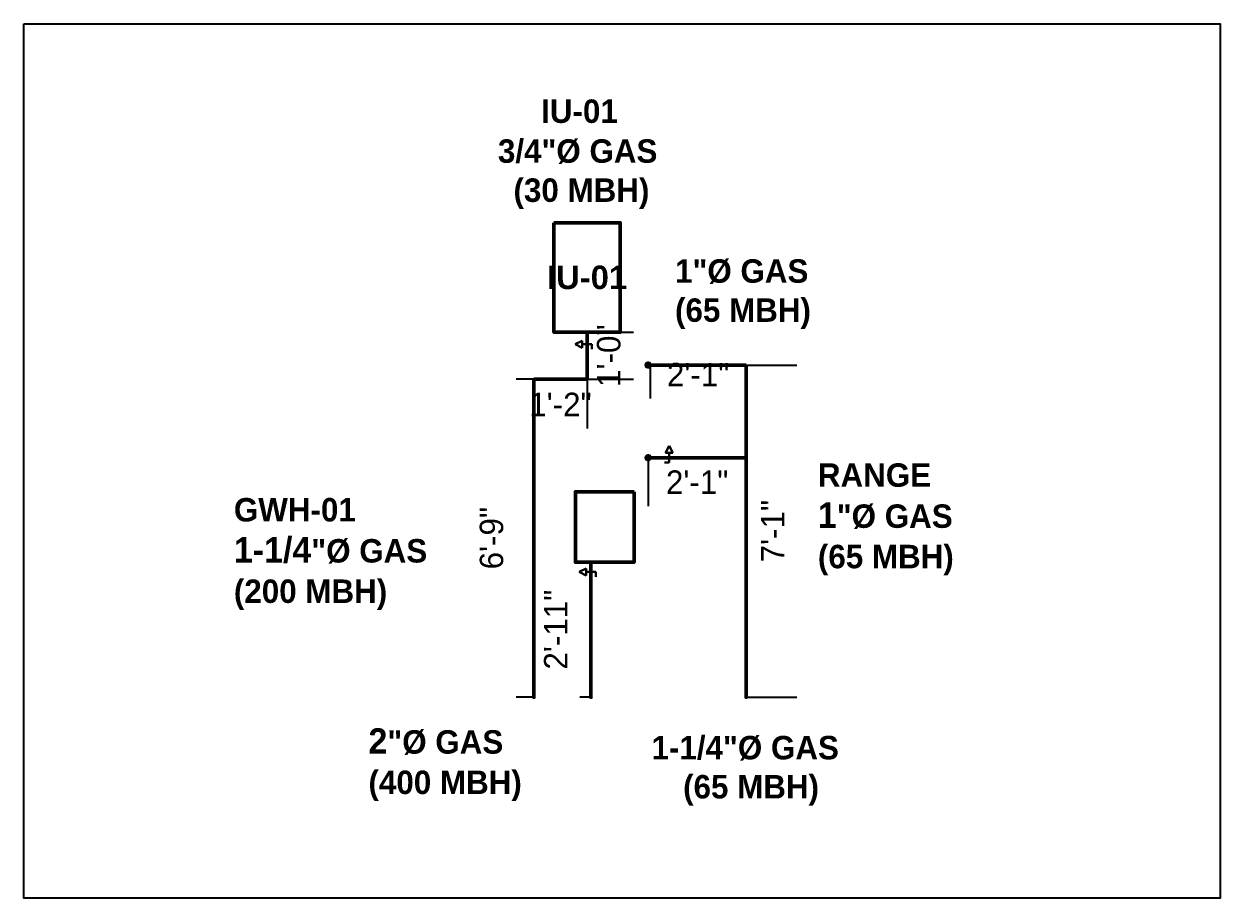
# Model space of a CAD drawing. Header units: inches. Extents: x 2025 to 34930, y -6955 to 4650.
# Drawn here: x 13358.6 to 13664.7, y -3342.5 to -3118.9 of the extents above; entities that cross this region are included whole.
import ezdxf

# ---------------------------------------------------------------- set-up
doc = ezdxf.new("R2010")
doc.units = ezdxf.units.IN
doc.header["$MEASUREMENT"] = 0
doc.linetypes.add('CWL', pattern=[0.416667, 0.25, -0.041667, 0.083333, -0.041667])
doc.layers.get('DEFPOINTS').update_dxf_attribs({"color": 104})
for name, color, linetype, lineweight in [('M-HVAC-EQPM', 21, 'Continuous', 50), ('P-DR-TEXT', 7, 'Continuous', 25), ('P-GAS-ACCESS.', 3, 'Continuous', 30), ('P-GAS-PIPE', 6, 'Continuous', 50), ('P-GAS-TEXT', 7, 'Continuous', 25), ('P-WS-CW-PIPE', 5, 'CWL', 50), ('P-WS-EQPM', 22, 'Continuous', 50)]:
    doc.layers.add(name, color=color, linetype=linetype, lineweight=lineweight)
doc.layers.add('MP-DIM', color=3, linetype='Continuous', lineweight=15, transparency=0.3)
doc.styles.add('Arial_5', font='arial.ttf', dxfattribs={"height": 0.09375})
doc.styles.add('BOO', font='GOTHIC.TTF', dxfattribs={"height": 6})
doc.dimstyles.new('MECH-DIM', dxfattribs={"dimscale": 12, "dimtxt": 6, "dimasz": 0.2, "dimexe": 0, "dimexo": 0, "dimgap": 0, "dimtad": 0, "dimdec": 0, "dimzin": 3, "dimdsep": 46, "dimlunit": 4, "dimtxsty": 'BOO', "dimblk1": 'OBLIQUE', "dimblk2": 'OBLIQUE', "dimsah": 1, "dimcen": 0, "dimclrd": 45, "dimclre": 45, "dimclrt": 256, "dimazin": 0, "dimtfac": 1, "dimtdec": 0, "dimtix": 1, "dimtmove": 0, "dimatfit": 0, "dimfxl": 1, "dimtvp": 1, "dimfrac": 2, "dimtolj": 1, "dimtzin": 0, "dimarcsym": 2})

# ---------------------------------------------------------------- blocks, each defined once
blk = doc.blocks.new('A$C450846f1')
at = {"layer": 'P-WS-CW-PIPE'}
h = blk.add_hatch(color=0, dxfattribs=at)
h.dxf.hatch_style = 1
edge = h.paths.add_edge_path()
edge.add_arc((0, 0), 0.5, -180, 180)
blk = doc.blocks.new('A$C7EB07454')
for p, q in [((-13.4, 0), (-5.5, 4.1)), ((-13.4, 0), (-5.5, -4.1)), ((-5.5, -4.1), (-5.5, 4.1)), ((-5.5, 0), (5.5, 0)), ((5.5, 0), (5.5, -5.4))]:
    blk.add_line(p, q)
blk = doc.blocks.new('*D235')
at = {"layer": 'DEFPOINTS', "color": 0, "transparency": 16777216}
for p in [(13484.56, -3209.75), (13489.07, -3209.75), (13489.07, -3291.1)]:
    blk.add_point(p, dxfattribs=at)
at = {"layer": 'MP-DIM', "color": 45, "lineweight": -2, "transparency": 16777216}
for p, q in [((13489.07, -3209.75), (13484.56, -3209.75)), ((13489.07, -3291.1), (13484.56, -3291.1))]:
    blk.add_line(p, q, dxfattribs=at)
at = {"layer": 'MP-DIM', "transparency": 16777216, "insert": (13478.26, -3250.42), "char_height": 6, "attachment_point": 5, "rotation": 90, "style": 'BOO'}
blk.add_mtext('\\A1;6\'-9"', dxfattribs=at)
blk = doc.blocks.new('_Oblique')
at = {"color": 0, "linetype": 'ByBlock', "lineweight": -2}
blk.add_line((-0.5, -0.5), (0.5, 0.5), dxfattribs=at)
blk = doc.blocks.new('*D236')
at = {"layer": 'DEFPOINTS', "color": 0, "transparency": 16777216}
for p in [(13500.81, -3256.57), (13503.67, -3256.57), (13503.67, -3291.1)]:
    blk.add_point(p, dxfattribs=at)
at = {"layer": 'MP-DIM', "color": 45, "lineweight": -2, "transparency": 16777216}
for p, q in [((13503.67, -3256.57), (13500.81, -3256.57)), ((13503.67, -3291.1), (13500.81, -3291.1))]:
    blk.add_line(p, q, dxfattribs=at)
at = {"layer": 'MP-DIM', "transparency": 16777216, "insert": (13494.66, -3273.83), "char_height": 6, "attachment_point": 5, "rotation": 90, "style": 'BOO'}
blk.add_mtext('\\A1;2\'-11"', dxfattribs=at)
blk = doc.blocks.new('*D237')
at = {"layer": 'DEFPOINTS', "color": 0, "transparency": 16777216}
for p in [(13489.07, -3209.75), (13502.69, -3209.75), (13489.07, -3222.37)]:
    blk.add_point(p, dxfattribs=at)
at = {"layer": 'MP-DIM', "color": 45, "lineweight": -2, "transparency": 16777216}
for p, q in [((13489.07, -3209.75), (13489.07, -3222.37)), ((13502.69, -3209.75), (13502.69, -3222.37))]:
    blk.add_line(p, q, dxfattribs=at)
at = {"layer": 'MP-DIM', "transparency": 16777216, "insert": (13495.88, -3216.22), "char_height": 6, "attachment_point": 5, "style": 'BOO'}
blk.add_mtext('\\A1;1\'-2"', dxfattribs=at)
blk = doc.blocks.new('*D238')
at = {"layer": 'DEFPOINTS', "color": 0, "transparency": 16777216}
for p in [(13502.69, -3197.75), (13514.57, -3197.75), (13502.69, -3209.75)]:
    blk.add_point(p, dxfattribs=at)
at = {"layer": 'MP-DIM', "color": 45, "lineweight": -2, "transparency": 16777216}
for p, q in [((13502.69, -3197.75), (13514.57, -3197.75)), ((13502.69, -3209.75), (13514.57, -3209.75))]:
    blk.add_line(p, q, dxfattribs=at)
at = {"layer": 'MP-DIM', "transparency": 16777216, "insert": (13508.26, -3203.75), "char_height": 6, "attachment_point": 5, "rotation": 90, "style": 'BOO'}
blk.add_mtext('\\A1;1\'-0"', dxfattribs=at)
blk = doc.blocks.new('*D239')
at = {"layer": 'DEFPOINTS', "color": 0, "transparency": 16777216}
for p in [(13518.81, -3206.16), (13543.4, -3206.16), (13518.81, -3214.74)]:
    blk.add_point(p, dxfattribs=at)
at = {"layer": 'MP-DIM', "color": 45, "lineweight": -2, "transparency": 16777216}
for p, q in [((13518.81, -3206.16), (13518.81, -3214.74)), ((13543.4, -3206.16), (13543.4, -3214.74))]:
    blk.add_line(p, q, dxfattribs=at)
at = {"layer": 'MP-DIM', "transparency": 16777216, "insert": (13531.11, -3208.59), "char_height": 6, "attachment_point": 5, "style": 'BOO'}
blk.add_mtext('\\A1;2\'-1"', dxfattribs=at)
blk = doc.blocks.new('*D240')
at = {"layer": 'DEFPOINTS', "color": 0, "transparency": 16777216}
for p in [(13518.31, -3229.85), (13543.4, -3229.85), (13518.31, -3242.24)]:
    blk.add_point(p, dxfattribs=at)
at = {"layer": 'MP-DIM', "color": 45, "lineweight": -2, "transparency": 16777216}
for p, q in [((13518.31, -3229.85), (13518.31, -3242.24)), ((13543.4, -3229.85), (13543.4, -3242.24))]:
    blk.add_line(p, q, dxfattribs=at)
at = {"layer": 'MP-DIM', "transparency": 16777216, "insert": (13530.86, -3236.09), "char_height": 6, "attachment_point": 5, "style": 'BOO'}
blk.add_mtext('\\A1;2\'-1"', dxfattribs=at)
blk = doc.blocks.new('*D241')
at = {"layer": 'DEFPOINTS', "color": 0, "transparency": 16777216}
for p in [(13543.4, -3206.16), (13556.34, -3206.16), (13543.4, -3291.1)]:
    blk.add_point(p, dxfattribs=at)
at = {"layer": 'MP-DIM', "color": 45, "lineweight": -2, "transparency": 16777216}
for p, q in [((13543.4, -3206.16), (13556.34, -3206.16)), ((13543.4, -3291.1), (13556.34, -3291.1))]:
    blk.add_line(p, q, dxfattribs=at)
at = {"layer": 'MP-DIM', "transparency": 16777216, "insert": (13550.19, -3248.63), "char_height": 6, "attachment_point": 5, "rotation": 90, "style": 'BOO'}
blk.add_mtext('\\A1;7\'-1"', dxfattribs=at)

msp = doc.modelspace()

# ---------------------------------------------------------------- linework, layer by layer
at = {"layer": 'M-HVAC-EQPM'}
msp.add_lwpolyline([(13494.19, -3169.75), (13511.19, -3169.75), (13511.19, -3197.75), (13494.19, -3197.75)], close=True, dxfattribs=at)
at = {"layer": 'P-GAS-PIPE'}
for p, q in [((13502.69, -3197.75), (13502.69, -3209.75)), ((13543.4, -3206.16), (13518.81, -3206.16)), ((13543.4, -3291.1), (13543.4, -3206.16)), ((13489.07, -3209.75), (13489.07, -3291.1)), ((13502.69, -3209.75), (13489.07, -3209.75)), ((13543.4, -3229.85), (13518.31, -3229.85)), ((13503.67, -3256.57), (13503.67, -3291.1))]:
    msp.add_line(p, q, dxfattribs=at)
for centre in [(13518.31, -3206.16), (13518.31, -3229.85)]:
    msp.add_circle(centre, 0.5, dxfattribs=at)
at = {"layer": 'P-WS-EQPM'}
msp.add_lwpolyline([(13514.72, -3238.57), (13514.72, -3256.57), (13499.72, -3256.57), (13499.72, -3238.57)], close=True, dxfattribs=at)

# ---------------------------------------------------------------- block references
at = {"layer": 'P-GAS-ACCESS.', "xscale": 0.225, "yscale": 0.225, "zscale": 0.225}
for p in [(13502.69, -3200.84), (13503.67, -3259.07)]:
    msp.add_blockref('A$C7EB07454', p, dxfattribs=at)
at = {"layer": 'P-GAS-ACCESS.', "xscale": 0.225, "yscale": 0.225, "zscale": 0.225, "rotation": 270}
msp.add_blockref('A$C7EB07454', (13523.71, -3229.85), dxfattribs=at)
at = {"layer": 'P-GAS-PIPE', "rotation": 89.99999999999999}
for p in [(13543.4, -3229.85), (13543.4, -3291.1)]:
    msp.add_blockref('A$C450846f1', p, dxfattribs=at)
at = {"layer": 'P-GAS-PIPE', "xscale": -1, "rotation": 90}
for p in [(13489.07, -3291.1), (13503.67, -3291.1)]:
    msp.add_blockref('A$C450846f1', p, dxfattribs=at)

# ---------------------------------------------------------------- texts
at = {"layer": 'P-DR-TEXT', "insert": (13500.74, -3141.25), "char_height": 6, "attachment_point": 5, "style": 'BOO', "bg_fill": 3, "box_fill_scale": 1.05, "bg_fill_color": 256, "bg_fill_transparency": 0}
msp.add_mtext('\\pxqc;{\\fCentury Gothic|b1|i0|c0|p34;IU-01}', dxfattribs=at)
at = {"layer": 'P-GAS-TEXT', "char_height": 6, "attachment_point": 1, "style": 'BOO', "bg_fill": 3, "box_fill_scale": 1.05, "bg_fill_color": 256, "bg_fill_transparency": 0}
for s, insert, width in [('{\\fCentury Gothic|b1|i0|c0|p34;3/4"%%C GAS\\P\\pxqc;(30 MBH)}', (13479.87, -3148.4), 42.7534), ('{\\fCentury Gothic|b1|i0|c0|p34;1-1/4"%%C GAS\\P\\pxqc;(65 MBH)}', (13519.18, -3301.01), 50.9397)]:
    msp.add_mtext(s, dxfattribs=dict(at, insert=insert, width=width))
for s, insert in [('{\\fCentury Gothic|b1|i0|c0|p34;1"%%C GAS\\P(65 MBH)}', (13525.2, -3179.09)), ('{\\fCentury Gothic|b1|i0|c0|p34;\\H1.0833x;2\\H0.92311x;"%%C GAS\\P(400 MBH)}', (13446.75, -3299.05))]:
    msp.add_mtext(s, dxfattribs=dict(at, insert=insert))
at = {"layer": 'P-GAS-TEXT', "insert": (13502.69, -3183.75), "char_height": 6, "width": 16.2796, "attachment_point": 5, "line_spacing_factor": 0.941778, "style": 'Arial_5'}
msp.add_mtext('{\\fArial|b1|i0|c0|p34;IU-01}', dxfattribs=at)

# ---------------------------------------------------------------- dimensions: what is measured, and where the dimension line sits
at = {"layer": 'MP-DIM'}
for p1, p2, distance, picture, middle in [((13502.69, -3209.75), (13502.69, -3197.75), -11.88, '*D238', (13508.26, -3203.75)), ((13543.4, -3206.16), (13518.81, -3206.16), 8.58, '*D239', (13531.11, -3208.59)), ((13543.4, -3291.1), (13543.4, -3206.16), -12.94, '*D241', (13550.19, -3248.63)), ((13489.07, -3291.1), (13489.07, -3209.75), 4.5, '*D235', (13478.26, -3250.42)), ((13502.69, -3209.75), (13489.07, -3209.75), 12.63, '*D237', (13495.88, -3216.22)), ((13543.4, -3229.85), (13518.31, -3229.85), 12.39, '*D240', (13530.86, -3236.09)), ((13503.67, -3291.1), (13503.67, -3256.57), 2.86, '*D236', (13494.66, -3273.83))]:
    dim = msp.add_aligned_dim(p1=p1, p2=p2, distance=distance, dimstyle='MECH-DIM', override={"dimpost": '<>', "dimsd1": 1, "dimsd2": 1}, dxfattribs=at)
    dim.commit()
    dim.dimension.update_dxf_attribs({"geometry": picture, "text_midpoint": middle})

# ---------------------------------------------------------------- next in the draw order: linework, layer by layer
at = {"color": 2}
msp.add_lwpolyline([(13358.58, -3118.88), (13664.67, -3118.88), (13664.67, -3342.49), (13358.58, -3342.49)], close=True, dxfattribs=at)

# ---------------------------------------------------------------- next in the draw order: texts
at = {"layer": 'P-GAS-TEXT', "char_height": 6, "attachment_point": 1, "style": 'BOO', "bg_fill": 3, "box_fill_scale": 1.05, "bg_fill_color": 256, "bg_fill_transparency": 0}
for s, insert in [('{\\fCentury Gothic|b1|i0|c0|p34;RANGE\\P\\H1.0833x;1\\H0.92311x;"Ø GAS \\P(65 MBH)}', (13561.75, -3231.29)), ('{\\fCentury Gothic|b1|i0|c0|p34;GWH-01\\P\\H1.0833x;1-1/4\\H0.92311x;"Ø GAS \\P(200 MBH)}', (13412.31, -3240.16))]:
    msp.add_mtext(s, dxfattribs=dict(at, insert=insert))

doc.saveas('drawing.dxf')
